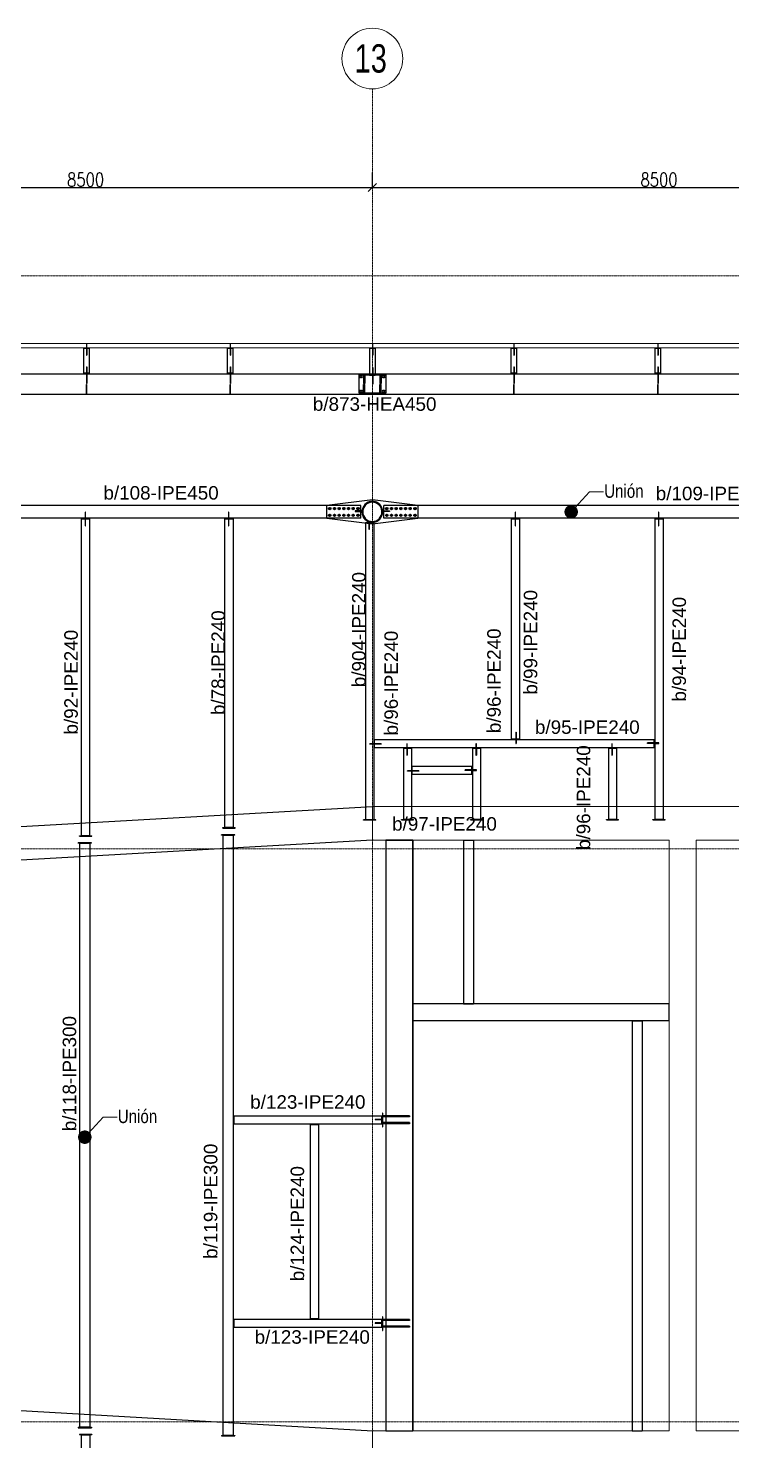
# Model space of a CAD drawing. Extents: x 7536 to 102814, y -9868 to 35131.
# Drawn here: x 67732 to 78160, y 14177 to 35131 of the extents above; entities that cross this region are included whole.
import ezdxf
from ezdxf.enums import TextEntityAlignment as Align

# ---------------------------------------------------------------- set-up
doc = ezdxf.new("R2010")
doc.units = 0
doc.header["$LTSCALE"] = 0.4
doc.linetypes.add('Grid Line', pattern=[3.33375, 1.905, -0.47625, 0.47625, -0.47625])
doc.layers.get('0').update_dxf_attribs({"color": 255})
for name, color, linetype, lineweight in [('0-1', 7, 'Continuous', 5), ('E_COLUMNAS-1', 1, 'Continuous', 25), ('E_EJES', 8, 'Continuous', 9), ('E_EJES-1', 8, 'Grid Line', 9), ('E_TEXTO', 3, 'Continuous', 9), ('E_VIGAS-1', 254, 'Continuous', 25), ('E_VIGAS-2', 5, 'Continuous', 25), ('I-WALL-1', 2, 'Continuous', 18)]:
    doc.layers.add(name, color=color, linetype=linetype, lineweight=lineweight)
for name, color, linetype in [('COTAS', 8, 'Continuous'), ('P-PLATINA', 6, 'Continuous'), ('VIGAS', 8, 'Continuous')]:
    doc.layers.add(name, color=color, linetype=linetype)
doc.styles.add('CNI_COTAS', font='romans.shx', dxfattribs={"width": 0.8})
doc.styles.add('CX', font='ARIALUNI.ttf', dxfattribs={"width": 0.8, "height": 300})
doc.styles.add('Swis721 LtCn BT', font='swisscl.ttf', dxfattribs={"height": 0.42})
doc.styles.add('VERDANA', font='arial.ttf')
doc.dimstyles.new('1.5', dxfattribs={"dimscale": 0, "dimtxt": 200, "dimasz": 120, "dimexe": 4, "dimexo": 4, "dimgap": 15, "dimtad": 1, "dimdec": 0, "dimzin": 4, "dimdsep": 46, "dimtxsty": 'CNI_COTAS', "dimblk": 'OBLIQUE', "dimcen": -0.09, "dimclrd": 256, "dimclrt": 3, "dimadec": 0, "dimazin": 0, "dimtfac": 1, "dimtdec": 0, "dimtmove": 2, "dimatfit": 0, "dimldrblk": 'OBLIQUE', "dimfxl": 0.05, "dimtolj": 1, "dimtzin": 0, "dimarcsym": 0})

# ---------------------------------------------------------------- blocks, each defined once
blk = doc.blocks.new('Grid - CNI_NOMBRE EJES-372759-_6_00m_N_E_-NIVEL-2 DOC')
at = {"layer": 'E_EJES'}
blk.add_circle((0, 0), 0.003, dxfattribs=at)
blk = doc.blocks.new('_Oblique')
at = {"color": 0, "linetype": 'ByBlock', "lineweight": -2}
blk.add_line((-0.5, -0.5), (0.5, 0.5), dxfattribs=at)
blk = doc.blocks.new('*D105')
at = {"layer": 'COTAS', "color": 0, "lineweight": -2, "transparency": 16777216}
for p, q in [((64332, 32983), (64332, 32765)), ((72832, 32993), (72832, 32765))]:
    blk.add_line(p, q, dxfattribs=at)
at = {"layer": 'COTAS', "lineweight": -2, "transparency": 16777216}
blk.add_line((64332, 32769), (72832, 32769), dxfattribs=at)
at = {"layer": 'Defpoints', "color": 0, "transparency": 16777216}
for p in [(64332, 32987), (72832, 32997), (72832, 32769)]:
    blk.add_point(p, dxfattribs=at)
at = {"layer": 'COTAS', "lineweight": -2, "transparency": 16777216, "xscale": 120, "yscale": 120, "zscale": 120, "rotation": 180}
blk.add_blockref('_Oblique', (64332, 32769), dxfattribs=at)
at = {"layer": 'COTAS', "lineweight": -2, "transparency": 16777216, "xscale": 120, "yscale": 120, "zscale": 120}
blk.add_blockref('_Oblique', (72832, 32769), dxfattribs=at)
at = {"layer": 'COTAS', "color": 3, "transparency": 16777216, "insert": (68582, 32884), "char_height": 200, "attachment_point": 5, "style": 'CNI_COTAS'}
blk.add_mtext('\\A1;8500', dxfattribs=at)
blk = doc.blocks.new('*D106')
at = {"layer": 'COTAS', "lineweight": -2, "transparency": 16777216}
blk.add_line((72832, 32769), (81332, 32769), dxfattribs=at)
at = {"layer": 'Defpoints', "color": 0, "transparency": 16777216}
for p in [(72832, 32769), (81332, 32769), (81332, 32769)]:
    blk.add_point(p, dxfattribs=at)
at = {"layer": 'COTAS', "lineweight": -2, "transparency": 16777216, "xscale": 120, "yscale": 120, "zscale": 120, "rotation": 180}
blk.add_blockref('_Oblique', (72832, 32769), dxfattribs=at)
at = {"layer": 'COTAS', "lineweight": -2, "transparency": 16777216, "xscale": 120, "yscale": 120, "zscale": 120}
blk.add_blockref('_Oblique', (81332, 32769), dxfattribs=at)
at = {"layer": 'COTAS', "color": 3, "transparency": 16777216, "insert": (77082, 32884), "char_height": 200, "attachment_point": 5, "style": 'CNI_COTAS'}
blk.add_mtext('\\A1;8500', dxfattribs=at)

msp = doc.modelspace()

# ---------------------------------------------------------------- linework, layer by layer
at = {"color": 1, "linetype": 'Continuous'}
for p, q in [((72647.5, 29958), (72656.2, 29973)), ((72656.2, 29973), (72673.5, 29973)), ((72673.5, 29973), (72682.2, 29958)), ((72982.5, 29958), (72991.2, 29973)), ((72991.2, 29973), (73008.5, 29973)), ((73008.5, 29973), (73017.2, 29958)), ((72656.2, 29943), (72647.5, 29958)), ((72647.5, 29748), (72656.2, 29763)), ((72673.5, 29943), (72656.2, 29943)), ((72656.2, 29763), (72673.5, 29763)), ((72682.2, 29958), (72673.5, 29943)), ((72673.5, 29763), (72682.2, 29748)), ((72991.2, 29943), (72982.5, 29958)), ((72982.5, 29748), (72991.2, 29763)), ((73008.5, 29943), (72991.2, 29943)), ((72991.2, 29763), (73008.5, 29763)), ((73017.2, 29958), (73008.5, 29943)), ((73008.5, 29763), (73017.2, 29748)), ((72656.2, 29733), (72647.5, 29748)), ((72673.5, 29733), (72656.2, 29733)), ((72682.2, 29748), (72673.5, 29733)), ((72991.2, 29733), (72982.5, 29748)), ((73008.5, 29733), (72991.2, 29733)), ((73017.2, 29748), (73008.5, 29733))]:
    msp.add_line(p, q, dxfattribs=at)
for centre, radius, start, end in [((72199.8, 28005.7), 11.5, 18.0268, 198.0268), ((72199.9, 27905.7), 11.5, 18.0268, 198.0268), ((72199.8, 28005.7), 11.5, 198.0268, 18.0268), ((72199.9, 27905.7), 11.5, 198.0268, 18.0268), ((72199.8, 28005.7), 10, 90.0268, 270.0268), ((72199.9, 27905.7), 10, 90.0268, 270.0268), ((72199.8, 28005.7), 10, 270.0268, 90.0268), ((72199.9, 27905.7), 10, 270.0268, 90.0268), ((72269.8, 28005.8), 11.5, 18.0268, 198.0268), ((72269.9, 27905.8), 11.5, 18.0268, 198.0268), ((72269.8, 28005.8), 11.5, 198.0268, 18.0268), ((72269.9, 27905.8), 11.5, 198.0268, 18.0268), ((72269.8, 28005.8), 10, 90.0268, 270.0268), ((72269.9, 27905.8), 10, 90.0268, 270.0268), ((72269.8, 28005.8), 10, 270.0268, 90.0268), ((72269.9, 27905.8), 10, 270.0268, 90.0268), ((72339.8, 28005.8), 11.5, 18.0268, 198.0268), ((72339.9, 27905.8), 11.5, 18.0268, 198.0268), ((72339.8, 28005.8), 11.5, 198.0268, 18.0268), ((72339.9, 27905.8), 11.5, 198.0268, 18.0268), ((72339.8, 28005.8), 10, 90.0268, 270.0268), ((72339.9, 27905.8), 10, 90.0268, 270.0268), ((72339.8, 28005.8), 10, 270.0268, 90.0268), ((72339.9, 27905.8), 10, 270.0268, 90.0268), ((72409.8, 28005.8), 11.5, 18.0268, 198.0268), ((72409.9, 27905.8), 11.5, 18.0268, 198.0268), ((72409.8, 28005.8), 11.5, 198.0268, 18.0268), ((72409.9, 27905.8), 11.5, 198.0268, 18.0268), ((72409.8, 28005.8), 10, 90.0268, 270.0268), ((72409.9, 27905.8), 10, 90.0268, 270.0268), ((72409.8, 28005.8), 10, 270.0268, 90.0268), ((72409.9, 27905.8), 10, 270.0268, 90.0268), ((72479.8, 28005.8), 11.5, 18.0268, 198.0268), ((72479.9, 27905.8), 11.5, 18.0268, 198.0268), ((72479.8, 28005.8), 11.5, 198.0268, 18.0268), ((72479.9, 27905.8), 11.5, 198.0268, 18.0268), ((72479.8, 28005.8), 10, 90.0268, 270.0268), ((72479.9, 27905.8), 10, 90.0268, 270.0268), ((72479.8, 28005.8), 10, 270.0268, 90.0268), ((72479.9, 27905.8), 10, 270.0268, 90.0268), ((72549.8, 28005.9), 11.5, 18.0268, 198.0268), ((72549.9, 27905.9), 11.5, 18.0268, 198.0268), ((72549.8, 28005.9), 11.5, 198.0268, 18.0268), ((72549.9, 27905.9), 11.5, 198.0268, 18.0268), ((72549.8, 28005.9), 10, 90.0268, 270.0268), ((72549.9, 27905.9), 10, 90.0268, 270.0268), ((72549.8, 28005.9), 10, 270.0268, 90.0268), ((72549.9, 27905.9), 10, 270.0268, 90.0268), ((72619.8, 28005.9), 11.5, 18.0268, 198.0268), ((72619.9, 27905.9), 11.5, 18.0268, 198.0268), ((72619.8, 28005.9), 11.5, 198.0268, 18.0268), ((72619.9, 27905.9), 11.5, 198.0268, 18.0268), ((72619.8, 28005.9), 10, 90.0268, 270.0268), ((72619.9, 27905.9), 10, 90.0268, 270.0268), ((72619.8, 28005.9), 10, 270.0268, 90.0268), ((72619.9, 27905.9), 10, 270.0268, 90.0268), ((73044.8, 28005.5), 11.5, 18.0268, 198.0268), ((73044.9, 27905.5), 11.5, 18.0268, 198.0268), ((73044.8, 28005.5), 11.5, 198.0268, 18.0268), ((73044.9, 27905.5), 11.5, 198.0268, 18.0268), ((73044.8, 28005.5), 10, 90.0268, 270.0268), ((73044.9, 27905.5), 10, 90.0268, 270.0268), ((73044.8, 28005.5), 10, 270.0268, 90.0268), ((73044.9, 27905.5), 10, 270.0268, 90.0268), ((73114.8, 28005.5), 11.5, 18.0268, 198.0268), ((73114.9, 27905.5), 11.5, 18.0268, 198.0268), ((73114.8, 28005.5), 11.5, 198.0268, 18.0268), ((73114.9, 27905.5), 11.5, 198.0268, 18.0268), ((73114.8, 28005.5), 10, 90.0268, 270.0268), ((73114.9, 27905.5), 10, 90.0268, 270.0268), ((73114.8, 28005.5), 10, 270.0268, 90.0268), ((73114.9, 27905.5), 10, 270.0268, 90.0268), ((73184.8, 28005.5), 11.5, 18.0268, 198.0268), ((73184.9, 27905.5), 11.5, 18.0268, 198.0268), ((73184.8, 28005.5), 11.5, 198.0268, 18.0268), ((73184.9, 27905.5), 11.5, 198.0268, 18.0268), ((73184.8, 28005.5), 10, 90.0268, 270.0268), ((73184.9, 27905.5), 10, 90.0268, 270.0268), ((73184.8, 28005.5), 10, 270.0268, 90.0268), ((73184.9, 27905.5), 10, 270.0268, 90.0268), ((73254.8, 28005.6), 11.5, 18.0268, 198.0268), ((73254.9, 27905.6), 11.5, 18.0268, 198.0268), ((73254.8, 28005.6), 11.5, 198.0268, 18.0268), ((73254.9, 27905.6), 11.5, 198.0268, 18.0268), ((73254.8, 28005.6), 10, 90.0268, 270.0268), ((73254.9, 27905.6), 10, 90.0268, 270.0268), ((73254.8, 28005.6), 10, 270.0268, 90.0268), ((73254.9, 27905.6), 10, 270.0268, 90.0268), ((73324.8, 28005.6), 11.5, 18.0268, 198.0268), ((73324.9, 27905.6), 11.5, 18.0268, 198.0268), ((73324.8, 28005.6), 11.5, 198.0268, 18.0268), ((73324.9, 27905.6), 11.5, 198.0268, 18.0268), ((73324.8, 28005.6), 10, 90.0268, 270.0268), ((73324.9, 27905.6), 10, 90.0268, 270.0268), ((73324.8, 28005.6), 10, 270.0268, 90.0268), ((73324.9, 27905.6), 10, 270.0268, 90.0268), ((73394.8, 28005.6), 11.5, 18.0268, 198.0268), ((73394.9, 27905.6), 11.5, 18.0268, 198.0268), ((73394.8, 28005.6), 11.5, 198.0268, 18.0268), ((73394.9, 27905.6), 11.5, 198.0268, 18.0268), ((73394.8, 28005.6), 10, 90.0268, 270.0268), ((73394.9, 27905.6), 10, 90.0268, 270.0268), ((73394.8, 28005.6), 10, 270.0268, 90.0268), ((73394.9, 27905.6), 10, 270.0268, 90.0268), ((73464.8, 28005.7), 11.5, 18.0268, 198.0268), ((73464.9, 27905.7), 11.5, 18.0268, 198.0268), ((73464.8, 28005.7), 11.5, 198.0268, 18.0268), ((73464.9, 27905.7), 11.5, 198.0268, 18.0268), ((73464.8, 28005.7), 10, 90.0268, 270.0268), ((73464.9, 27905.7), 10, 90.0268, 270.0268), ((73464.8, 28005.7), 10, 270.0268, 90.0268), ((73464.9, 27905.7), 10, 270.0268, 90.0268)]:
    msp.add_arc(centre, radius, start, end, dxfattribs=at)
at = {"layer": '0-1', "color": 8}
for p, q in [((78942.6, 30454.2), (66952.6, 30454.2)), ((78942.6, 30389.2), (66952.6, 30389.2))]:
    msp.add_line(p, q, dxfattribs=at)
at = {"layer": 'E_COLUMNAS-1'}
for centre, radius, start, end in [((72832.4, 27955.7), 155, 78.75, 258.75), ((72832.4, 27955.7), 155, 78.75, 258.75), ((72832.4, 27955.6), 152.5, 11.25, 191.25), ((72832.4, 27955.6), 142.5, 348.75, 168.75), ((72832.4, 27955.7), 155, 258.75, 78.75), ((72832.4, 27955.7), 155, 258.75, 78.75), ((72832.4, 27955.6), 152.5, 191.25, 11.25), ((72832.4, 27955.6), 142.5, 168.75, 348.75)]:
    msp.add_arc(centre, radius, start, end, dxfattribs=at)
at = {"layer": 'E_EJES-1'}
for p, q in [((72832.4, 3740.4), (72832.4, 34230.5)), ((8436, 31455.7), (101914.5, 31455.7)), ((8436, 22955.7), (101914.5, 22955.7)), ((8436, 14455.7), (101914.5, 14455.7))]:
    msp.add_line(p, q, dxfattribs=at)
at = {"layer": 'E_TEXTO', "color": 4}
for p, q in [((75780, 27955.7), (76050.6, 28253.7)), ((76050.6, 28253.7), (76260.3, 28253.7)), ((68570, 18680), (68840.6, 18978)), ((68840.6, 18978), (69050.3, 18978))]:
    msp.add_line(p, q, dxfattribs=at)
at = {"layer": 'E_TEXTO', "color": 4, "const_width": 100}
for points in [[(75730, 27955.7, 1), (75830, 27955.7, 1)], [(68520, 18680, 1), (68620, 18680, 1)]]:
    msp.add_lwpolyline(points, format="xyb", close=True, dxfattribs=at)
at = {"layer": 'E_VIGAS-1', "color": 30, "true_color": 0xf26722}
for p, q in [((73032.6, 23085.9), (73432.6, 23085.9)), ((73032.6, 23085.8), (73032.6, 14325.9)), ((73432.6, 23085.8), (73432.6, 14325.9)), ((59632.6, 15078.8), (72838.4, 14325.9))]:
    msp.add_line(p, q, dxfattribs=at)
msp.add_lwpolyline([(73432.4, 14325.9), (73432.4, 23085.9), (73032.4, 23085.9), (73032.4, 14325.9)], close=True, dxfattribs=at)
at = {"layer": 'E_VIGAS-2', "color": 30, "true_color": 0xf26722}
for p, q in [((59557, 22830.9), (72832.6, 23586.3)), ((72832.6, 23085.5), (59632.6, 22334.4))]:
    msp.add_line(p, q, dxfattribs=at)
at = {"layer": 'I-WALL-1', "color": 40, "true_color": 0xf8d731}
msp.add_lwpolyline([(81332.6, 23585.9), (72832.6, 23585.9), (72832.6, 23085.9), (77232.6, 23085.9), (77232.6, 14325.9), (72832.6, 14325.9), (72832.6, 13825.9), (81332.6, 13825.9), (81332.6, 14325.9), (77632.6, 14325.9), (77632.6, 23085.9), (81332.6, 23085.9)], close=True, dxfattribs=at)
at = {"layer": 'P-PLATINA'}
for p, q in [((68573.3, 27931), (68579.3, 27931)), ((70698.3, 27931), (70704.3, 27931)), ((74948.3, 27931), (74954.3, 27931)), ((77073.3, 27931), (77079.3, 27931))]:
    msp.add_line(p, q, dxfattribs=at)
for points in [[(68579.3, 27850.7), (68579.3, 27860.7), (68579.3, 27951), (68573.3, 27951), (68573.3, 27860.7), (68573.3, 27850.7), (68573.3, 27750.7), (68579.3, 27750.7)], [(70704.3, 27850.7), (70704.3, 27860.7), (70704.3, 27951), (70698.3, 27951), (70698.3, 27860.7), (70698.3, 27850.7), (70698.3, 27750.7), (70704.3, 27750.7)], [(72679.9, 27960.3), (72679.9, 27970.3), (72678.8, 27970.3), (72579.9, 27970.5), (72579.9, 27960.5), (72677.8, 27960.3)], [(72985.9, 27970.4), (73084.9, 27970.4), (73084.9, 27960.4), (72986.9, 27960.4), (72984.9, 27960.4), (72984.9, 27970.4)], [(74954.3, 27850.7), (74954.3, 27860.7), (74954.3, 27951), (74948.3, 27951), (74948.3, 27860.7), (74948.3, 27850.7), (74948.3, 27750.7), (74954.3, 27750.7)], [(77079.3, 27850.7), (77079.3, 27860.7), (77079.3, 27951), (77073.3, 27951), (77073.3, 27860.7), (77073.3, 27850.7), (77073.3, 27750.7), (77079.3, 27750.7)], [(72779.3, 27809.1), (72779.3, 27699.1), (72789.3, 27699.1), (72789.3, 27807.5), (72789.3, 27809.1), (72784.1, 27809.1)]]:
    msp.add_lwpolyline(points, close=True, dxfattribs=at)
at = {"layer": 'VIGAS'}
for p, q in [((68600.9, 30446.7), (68594.9, 30446.7)), ((68594.9, 30446.7), (68594.9, 30389.2)), ((68594.9, 30436.7), (68600.9, 30436.7)), ((68594.9, 30389.2), (68594.9, 30379.2)), ((68594.9, 30389.2), (68600.9, 30389.2)), ((68600.9, 30389.2), (68600.9, 30446.7)), ((68600.9, 30389.2), (68600.9, 30379.2)), ((70730.9, 30446.7), (70724.9, 30446.7)), ((70724.9, 30446.7), (70724.9, 30389.2)), ((70724.9, 30436.7), (70730.9, 30436.7)), ((70724.9, 30389.2), (70724.9, 30379.2)), ((70724.9, 30389.2), (70730.9, 30389.2)), ((70730.9, 30389.2), (70730.9, 30446.7)), ((70730.9, 30389.2), (70730.9, 30379.2)), ((72840.9, 30446.7), (72834.9, 30446.7)), ((72834.9, 30446.7), (72834.9, 30389.2)), ((72834.9, 30436.7), (72840.9, 30436.7)), ((72834.9, 30389.2), (72834.9, 30379.2)), ((72834.9, 30389.2), (72840.9, 30389.2)), ((72840.9, 30389.2), (72840.9, 30446.7)), ((72840.9, 30389.2), (72840.9, 30379.2)), ((74936.1, 30446.7), (74930.1, 30446.7)), ((74930.1, 30446.7), (74930.1, 30389.2)), ((74930.1, 30436.7), (74936.1, 30436.7)), ((74930.1, 30389.2), (74930.1, 30379.2)), ((74930.1, 30389.2), (74936.1, 30389.2)), ((74936.1, 30389.2), (74936.1, 30446.7)), ((74936.1, 30389.2), (74936.1, 30379.2)), ((77071.1, 30446.7), (77065.1, 30446.7)), ((77065.1, 30446.7), (77065.1, 30389.2)), ((77065.1, 30436.7), (77071.1, 30436.7)), ((77065.1, 30389.2), (77065.1, 30379.2)), ((77065.1, 30389.2), (77071.1, 30389.2)), ((77071.1, 30389.2), (77071.1, 30446.7)), ((77071.1, 30389.2), (77071.1, 30379.2)), ((68633.4, 30379.2), (68551.4, 30379.2)), ((68551.4, 30379.2), (68551.4, 30012.5)), ((68594.9, 30379.2), (68594.9, 30281.7)), ((68594.9, 30376.7), (68600.9, 30376.7)), ((68594.9, 30296.7), (68600.9, 30296.7)), ((68594.9, 30281.7), (68600.9, 30281.7)), ((68600.9, 30379.2), (68600.9, 30281.7)), ((68633.4, 30379.2), (68633.4, 30012.5)), ((70763.4, 30379.2), (70681.4, 30379.2)), ((70681.4, 30379.2), (70681.4, 30012.5)), ((70724.9, 30379.2), (70724.9, 30281.7)), ((70724.9, 30376.7), (70730.9, 30376.7)), ((70724.9, 30296.7), (70730.9, 30296.7)), ((70724.9, 30281.7), (70730.9, 30281.7)), ((70730.9, 30379.2), (70730.9, 30281.7)), ((70763.4, 30379.2), (70763.4, 30012.5)), ((72873.4, 30379.2), (72791.4, 30379.2)), ((72791.4, 30379.2), (72791.4, 30002.5)), ((72834.9, 30379.2), (72834.9, 30281.7)), ((72834.9, 30376.7), (72840.9, 30376.7)), ((72834.9, 30296.7), (72840.9, 30296.7)), ((72834.9, 30281.7), (72840.9, 30281.7)), ((72840.9, 30379.2), (72840.9, 30281.7)), ((72873.4, 30379.2), (72873.4, 30002.5)), ((74968.6, 30379.2), (74886.6, 30379.2)), ((74886.6, 30379.2), (74886.6, 30012.5)), ((74930.1, 30379.2), (74930.1, 30281.7)), ((74930.1, 30376.7), (74936.1, 30376.7)), ((74930.1, 30296.7), (74936.1, 30296.7)), ((74930.1, 30281.7), (74936.1, 30281.7)), ((74936.1, 30379.2), (74936.1, 30281.7)), ((74968.6, 30379.2), (74968.6, 30012.5)), ((77103.6, 30379.2), (77021.6, 30379.2)), ((77021.6, 30379.2), (77021.6, 30012.5)), ((77065.1, 30379.2), (77065.1, 30281.7)), ((77065.1, 30376.7), (77071.1, 30376.7)), ((77065.1, 30296.7), (77071.1, 30296.7)), ((77065.1, 30281.7), (77071.1, 30281.7)), ((77071.1, 30379.2), (77071.1, 30281.7)), ((77103.6, 30379.2), (77103.6, 30012.5)), ((66832.4, 30002.5), (78832.4, 30002.5)), ((68633.4, 30012.5), (68551.4, 30012.5)), ((68594.9, 30107.5), (68594.9, 30012.5)), ((68594.9, 30107.5), (68600.9, 30107.5)), ((68594.9, 30022.5), (68600.9, 30022.5)), ((68594.9, 30012.5), (68594.9, 30002.5)), ((68594.9, 30002.5), (68594.9, 29858.3)), ((68594.9, 30002.5), (68600.9, 30002.5)), ((68600.9, 30107.5), (68600.9, 30012.5)), ((68600.9, 30012.5), (68600.9, 30002.5)), ((68600.9, 30002.5), (68600.9, 29858.3)), ((70763.4, 30012.5), (70681.4, 30012.5)), ((70724.9, 30107.5), (70724.9, 30012.5)), ((70724.9, 30107.5), (70730.9, 30107.5)), ((70724.9, 30022.5), (70730.9, 30022.5)), ((70724.9, 30012.5), (70724.9, 30002.5)), ((70724.9, 30002.5), (70724.9, 29858.3)), ((70724.9, 30002.5), (70730.9, 30002.5)), ((70730.9, 30107.5), (70730.9, 30012.5)), ((70730.9, 30012.5), (70730.9, 30002.5)), ((70730.9, 30002.5), (70730.9, 29858.3)), ((72634.9, 29988), (73029.9, 29988)), ((72634.9, 29718), (72634.9, 29988)), ((72703.4, 30002.5), (72703.4, 29858.3)), ((72703.4, 30002.5), (72719.4, 30002.5)), ((72719.4, 30002.5), (72719.4, 29858.3)), ((72791.4, 30002.5), (72791.4, 29977.5)), ((72873.4, 29977.5), (72791.4, 29977.5)), ((72834.9, 30097.5), (72834.9, 30002.5)), ((72834.9, 30097.5), (72840.9, 30097.5)), ((72834.9, 30002.5), (72834.9, 29992.5)), ((72834.9, 29992.5), (72834.9, 29848.3)), ((72840.9, 30097.5), (72840.9, 30002.5)), ((72840.9, 30002.5), (72840.9, 29992.5)), ((72840.9, 29992.5), (72840.9, 29848.3)), ((72873.4, 30002.5), (72873.4, 29977.5)), ((72945.4, 30002.5), (72945.4, 29858.3)), ((72945.4, 30002.5), (72961.4, 30002.5)), ((72961.4, 30002.5), (72961.4, 29858.3)), ((73029.9, 29988), (73029.9, 29718)), ((74968.6, 30012.5), (74886.6, 30012.5)), ((74930.1, 30107.5), (74930.1, 30012.5)), ((74930.1, 30107.5), (74936.1, 30107.5)), ((74930.1, 30022.5), (74936.1, 30022.5)), ((74930.1, 30012.5), (74930.1, 30002.5)), ((74930.1, 30002.5), (74930.1, 29858.3)), ((74930.1, 30002.5), (74936.1, 30002.5)), ((74936.1, 30107.5), (74936.1, 30012.5)), ((74936.1, 30012.5), (74936.1, 30002.5)), ((74936.1, 30002.5), (74936.1, 29858.3)), ((77103.6, 30012.5), (77021.6, 30012.5)), ((77065.1, 30107.5), (77065.1, 30012.5)), ((77065.1, 30107.5), (77071.1, 30107.5)), ((77065.1, 30022.5), (77071.1, 30022.5)), ((77065.1, 30012.5), (77065.1, 30002.5)), ((77065.1, 30002.5), (77065.1, 29858.3)), ((77065.1, 30002.5), (77071.1, 30002.5)), ((77071.1, 30107.5), (77071.1, 30012.5)), ((77071.1, 30012.5), (77071.1, 30002.5)), ((77071.1, 30002.5), (77071.1, 29858.3)), ((68594.9, 29883.3), (68600.9, 29883.3)), ((68594.9, 29858.3), (68600.9, 29858.3)), ((68600.9, 29846.8), (68594.9, 29846.8)), ((68594.9, 29706.8), (68594.9, 29846.8)), ((68594.9, 29816.8), (68600.9, 29816.8)), ((68600.9, 29706.8), (68600.9, 29846.8)), ((70724.9, 29883.3), (70730.9, 29883.3)), ((70724.9, 29858.3), (70730.9, 29858.3)), ((70730.9, 29846.8), (70724.9, 29846.8)), ((70724.9, 29706.8), (70724.9, 29846.8)), ((70724.9, 29816.8), (70730.9, 29816.8)), ((70730.9, 29706.8), (70730.9, 29846.8)), ((72703.4, 29878.3), (72719.4, 29878.3)), ((72703.4, 29858.3), (72719.4, 29858.3)), ((72719.4, 29846.8), (72703.4, 29846.8)), ((72703.4, 29702.5), (72703.4, 29846.8)), ((72703.4, 29826.8), (72719.4, 29826.8)), ((72719.4, 29702.5), (72719.4, 29846.8)), ((72834.9, 29848.3), (72840.9, 29848.3)), ((72945.4, 29878.3), (72961.4, 29878.3)), ((72945.4, 29858.3), (72961.4, 29858.3)), ((72961.4, 29846.8), (72945.4, 29846.8)), ((72945.4, 29702.5), (72945.4, 29846.8)), ((72945.4, 29826.8), (72961.4, 29826.8)), ((72961.4, 29702.5), (72961.4, 29846.8)), ((74930.1, 29883.3), (74936.1, 29883.3)), ((74930.1, 29858.3), (74936.1, 29858.3)), ((74936.1, 29846.8), (74930.1, 29846.8)), ((74930.1, 29706.8), (74930.1, 29846.8)), ((74930.1, 29816.8), (74936.1, 29816.8)), ((74936.1, 29706.8), (74936.1, 29846.8)), ((77065.1, 29883.3), (77071.1, 29883.3)), ((77065.1, 29858.3), (77071.1, 29858.3)), ((77071.1, 29846.8), (77065.1, 29846.8)), ((77065.1, 29706.8), (77065.1, 29846.8)), ((77065.1, 29816.8), (77071.1, 29816.8)), ((77071.1, 29706.8), (77071.1, 29846.8)), ((66832.4, 29702.5), (78832.4, 29702.5)), ((68600.9, 29706.8), (68594.9, 29706.8)), ((70730.9, 29706.8), (70724.9, 29706.8)), ((73029.9, 29718), (72634.9, 29718)), ((72719.4, 29702.5), (72703.4, 29702.5)), ((72961.4, 29702.5), (72945.4, 29702.5)), ((74936.1, 29706.8), (74930.1, 29706.8)), ((77071.1, 29706.8), (77065.1, 29706.8)), ((72159.9, 28055.7), (72837.1, 28138.9)), ((72159.9, 28055.7), (72837.1, 28138.9)), ((72837.1, 28138.9), (73504.9, 28055.7)), ((72837.1, 28138.9), (73504.9, 28055.7)), ((72159.9, 28050.7), (65004.8, 28050.7)), ((72159.9, 27855.7), (72159.9, 28055.7)), ((72159.9, 27855.7), (72159.9, 28055.7)), ((72659.9, 28050.7), (72159.9, 28050.7)), ((72184.8, 28014.4), (72199.8, 28023)), ((72184.8, 27997.1), (72184.8, 28014.4)), ((72199.8, 27988.4), (72184.8, 27997.1)), ((72184.9, 27914.4), (72199.9, 27923)), ((72184.9, 27897.1), (72184.9, 27914.4)), ((72199.9, 27888.4), (72184.9, 27897.1)), ((72199.8, 28023), (72214.8, 28014.4)), ((72214.8, 27997.1), (72199.8, 27988.4)), ((72199.9, 27923), (72214.9, 27914.4)), ((72214.9, 27897.1), (72199.9, 27888.4)), ((72214.8, 28014.4), (72214.8, 27997.1)), ((72214.9, 27914.4), (72214.9, 27897.1)), ((72254.8, 28014.4), (72269.8, 28023.1)), ((72254.8, 27997.1), (72254.8, 28014.4)), ((72269.8, 27988.4), (72254.8, 27997.1)), ((72254.9, 27914.4), (72269.9, 27923.1)), ((72254.9, 27897.1), (72254.9, 27914.4)), ((72269.9, 27888.4), (72254.9, 27897.1)), ((72269.8, 28023.1), (72284.8, 28014.4)), ((72284.8, 27997.1), (72269.8, 27988.4)), ((72269.9, 27923.1), (72284.9, 27914.4)), ((72284.9, 27897.1), (72269.9, 27888.4)), ((72284.8, 28014.4), (72284.8, 27997.1)), ((72284.9, 27914.4), (72284.9, 27897.1)), ((72324.8, 28014.4), (72339.8, 28023.1)), ((72324.8, 27997.1), (72324.8, 28014.4)), ((72339.8, 27988.5), (72324.8, 27997.1)), ((72324.9, 27914.4), (72339.9, 27923.1)), ((72324.9, 27897.1), (72324.9, 27914.4)), ((72339.9, 27888.5), (72324.9, 27897.1)), ((72339.8, 28023.1), (72354.8, 28014.5)), ((72354.8, 27997.1), (72339.8, 27988.5)), ((72339.9, 27923.1), (72354.9, 27914.5)), ((72354.9, 27897.1), (72339.9, 27888.5)), ((72354.8, 28014.5), (72354.8, 27997.1)), ((72354.9, 27914.5), (72354.9, 27897.1)), ((72394.8, 28014.5), (72409.8, 28023.1)), ((72394.8, 27997.1), (72394.8, 28014.5)), ((72409.8, 27988.5), (72394.8, 27997.1)), ((72394.9, 27914.5), (72409.9, 27923.1)), ((72394.9, 27897.1), (72394.9, 27914.5)), ((72409.9, 27888.5), (72394.9, 27897.1)), ((72409.8, 28023.1), (72424.8, 28014.5)), ((72424.8, 27997.2), (72409.8, 27988.5)), ((72409.9, 27923.1), (72424.9, 27914.5)), ((72424.9, 27897.2), (72409.9, 27888.5)), ((72424.8, 28014.5), (72424.8, 27997.2)), ((72424.9, 27914.5), (72424.9, 27897.2)), ((72464.8, 28014.5), (72479.8, 28023.2)), ((72464.8, 27997.2), (72464.8, 28014.5)), ((72479.8, 27988.5), (72464.8, 27997.2)), ((72464.9, 27914.5), (72479.9, 27923.2)), ((72464.9, 27897.2), (72464.9, 27914.5)), ((72479.9, 27888.5), (72464.9, 27897.2)), ((72479.8, 28023.2), (72494.8, 28014.5)), ((72494.8, 27997.2), (72479.8, 27988.5)), ((72479.9, 27923.2), (72494.9, 27914.5)), ((72494.9, 27897.2), (72479.9, 27888.5)), ((72494.8, 28014.5), (72494.8, 27997.2)), ((72494.9, 27914.5), (72494.9, 27897.2)), ((72534.8, 28014.5), (72549.8, 28023.2)), ((72534.8, 27997.2), (72534.8, 28014.5)), ((72549.8, 27988.6), (72534.8, 27997.2)), ((72534.9, 27914.5), (72549.9, 27923.2)), ((72534.9, 27897.2), (72534.9, 27914.5)), ((72549.9, 27888.6), (72534.9, 27897.2)), ((72549.8, 28023.2), (72564.8, 28014.5)), ((72564.8, 27997.2), (72549.8, 27988.6)), ((72549.9, 27923.2), (72564.9, 27914.5)), ((72564.9, 27897.2), (72549.9, 27888.6)), ((72564.8, 28014.5), (72564.8, 27997.2)), ((72564.9, 27914.5), (72564.9, 27897.2)), ((72604.8, 28014.6), (72619.8, 28023.2)), ((72604.8, 27997.2), (72604.8, 28014.6)), ((72619.8, 27988.6), (72604.8, 27997.2)), ((72604.9, 27914.6), (72619.9, 27923.2)), ((72604.9, 27897.2), (72604.9, 27914.6)), ((72619.9, 27888.6), (72604.9, 27897.2)), ((72619.8, 28023.2), (72634.8, 28014.6)), ((72634.8, 27997.3), (72619.8, 27988.6)), ((72619.9, 27923.2), (72634.9, 27914.6)), ((72634.9, 27897.3), (72619.9, 27888.6)), ((72634.8, 28014.6), (72634.8, 27997.3)), ((72634.9, 27914.6), (72634.9, 27897.3)), ((72659.9, 27860.7), (72659.9, 28050.7)), ((73004.9, 27860.7), (73004.9, 28050.7)), ((73504.9, 28050.7), (73004.9, 28050.7)), ((73029.8, 28014.1), (73044.8, 28022.8)), ((73029.8, 27996.8), (73029.8, 28014.1)), ((73044.8, 27988.1), (73029.8, 27996.8)), ((73029.9, 27914.1), (73044.9, 27922.8)), ((73029.9, 27896.8), (73029.9, 27914.1)), ((73044.9, 27888.1), (73029.9, 27896.8)), ((73044.8, 28022.8), (73059.8, 28014.1)), ((73059.8, 27996.8), (73044.8, 27988.1)), ((73044.9, 27922.8), (73059.9, 27914.1)), ((73059.9, 27896.8), (73044.9, 27888.1)), ((73059.8, 28014.1), (73059.8, 27996.8)), ((73059.9, 27914.1), (73059.9, 27896.8)), ((73099.8, 28014.2), (73114.8, 28022.8)), ((73099.8, 27996.8), (73099.8, 28014.2)), ((73114.8, 27988.2), (73099.8, 27996.8)), ((73099.9, 27914.2), (73114.9, 27922.8)), ((73099.9, 27896.8), (73099.9, 27914.2)), ((73114.9, 27888.2), (73099.9, 27896.8)), ((73114.8, 28022.8), (73129.8, 28014.2)), ((73129.8, 27996.8), (73114.8, 27988.2)), ((73114.9, 27922.8), (73129.9, 27914.2)), ((73129.9, 27896.8), (73114.9, 27888.2)), ((73129.8, 28014.2), (73129.8, 27996.8)), ((73129.9, 27914.2), (73129.9, 27896.8)), ((73169.8, 28014.2), (73184.8, 28022.9)), ((73169.8, 27996.9), (73169.8, 28014.2)), ((73184.8, 27988.2), (73169.8, 27996.9)), ((73169.9, 27914.2), (73184.9, 27922.9)), ((73169.9, 27896.9), (73169.9, 27914.2)), ((73184.9, 27888.2), (73169.9, 27896.9)), ((73184.8, 28022.9), (73199.8, 28014.2)), ((73199.8, 27996.9), (73184.8, 27988.2)), ((73184.9, 27922.9), (73199.9, 27914.2)), ((73199.9, 27896.9), (73184.9, 27888.2)), ((73199.8, 28014.2), (73199.8, 27996.9)), ((73199.9, 27914.2), (73199.9, 27896.9)), ((73239.8, 28014.2), (73254.8, 28022.9)), ((73239.8, 27996.9), (73239.8, 28014.2)), ((73254.8, 27988.2), (73239.8, 27996.9)), ((73239.9, 27914.2), (73254.9, 27922.9)), ((73239.9, 27896.9), (73239.9, 27914.2)), ((73254.9, 27888.2), (73239.9, 27896.9)), ((73254.8, 28022.9), (73269.8, 28014.2)), ((73269.8, 27996.9), (73254.8, 27988.2)), ((73254.9, 27922.9), (73269.9, 27914.2)), ((73269.9, 27896.9), (73254.9, 27888.2)), ((73269.8, 28014.2), (73269.8, 27996.9)), ((73269.9, 27914.2), (73269.9, 27896.9)), ((73309.8, 28014.3), (73324.8, 28022.9)), ((73309.8, 27996.9), (73309.8, 28014.3)), ((73324.8, 27988.3), (73309.8, 27996.9)), ((73309.9, 27914.3), (73324.9, 27922.9)), ((73309.9, 27896.9), (73309.9, 27914.3)), ((73324.9, 27888.3), (73309.9, 27896.9)), ((73324.8, 28022.9), (73339.8, 28014.3)), ((73339.8, 27996.9), (73324.8, 27988.3)), ((73324.9, 27922.9), (73339.9, 27914.3)), ((73339.9, 27896.9), (73324.9, 27888.3)), ((73339.8, 28014.3), (73339.8, 27996.9)), ((73339.9, 27914.3), (73339.9, 27896.9)), ((73379.8, 28014.3), (73394.8, 28023)), ((73379.8, 27997), (73379.8, 28014.3)), ((73394.8, 27988.3), (73379.8, 27997)), ((73379.9, 27914.3), (73394.9, 27923)), ((73379.9, 27897), (73379.9, 27914.3)), ((73394.9, 27888.3), (73379.9, 27897)), ((73394.8, 28023), (73409.8, 28014.3)), ((73409.8, 27997), (73394.8, 27988.3)), ((73394.9, 27923), (73409.9, 27914.3)), ((73409.9, 27897), (73394.9, 27888.3)), ((73409.8, 28014.3), (73409.8, 27997)), ((73409.9, 27914.3), (73409.9, 27897)), ((73449.8, 28014.3), (73464.8, 28023)), ((73449.8, 27997), (73449.8, 28014.3)), ((73464.8, 27988.3), (73449.8, 27997)), ((73449.9, 27914.3), (73464.9, 27923)), ((73449.9, 27897), (73449.9, 27914.3)), ((73464.9, 27888.3), (73449.9, 27897)), ((73464.8, 28023), (73479.8, 28014.3)), ((73479.8, 27997), (73464.8, 27988.3)), ((73464.9, 27923), (73479.9, 27914.3)), ((73479.9, 27897), (73464.9, 27888.3)), ((73479.8, 28014.3), (73479.8, 27997)), ((73479.9, 27914.3), (73479.9, 27897)), ((73504.9, 28055.7), (73504.9, 27855.7)), ((73504.9, 28055.7), (73504.9, 27855.7)), ((80659.9, 28050.7), (73504.9, 28050.7)), ((72159.9, 27860.7), (65004.8, 27860.7)), ((68522.4, 27850.7), (68642.4, 27850.7)), ((68522.4, 23151.9), (68522.4, 27850.7)), ((68642.4, 23151.9), (68642.4, 27850.7)), ((70647.4, 27850.7), (70767.4, 27850.7)), ((70647.4, 23271.8), (70647.4, 27850.7)), ((70767.4, 27850.7), (70767.4, 23271.8)), ((72659.9, 27860.7), (72159.9, 27860.7)), ((72832.4, 27773.5), (72159.9, 27855.7)), ((72832.4, 27773.5), (72159.9, 27855.7)), ((72732.4, 27799.1), (72852.4, 27799.1)), ((72732.4, 27799.1), (72732.4, 27785.8)), ((72732.4, 27785.8), (72732.4, 23389.5)), ((73504.9, 27855.7), (72832.4, 27773.5)), ((73504.9, 27855.7), (72832.4, 27773.5)), ((72852.4, 27799.1), (72852.4, 27776)), ((72852.4, 27776), (72852.4, 23585.8)), ((73504.9, 27860.7), (73004.9, 27860.7)), ((80659.9, 27860.7), (73504.9, 27860.7)), ((74897.4, 24588.7), (74897.4, 27850.7)), ((74897.4, 27850.7), (75017.4, 27850.7)), ((75017.4, 24588.7), (75017.4, 27850.7)), ((77022.4, 27850.7), (77142.4, 27850.7)), ((77022.4, 27850.7), (77022.4, 23585.8)), ((77142.4, 27850.7), (77142.4, 23585.8)), ((72862.4, 24578.7), (77012.4, 24578.7)), ((72862.4, 24458.7), (72862.4, 24578.7)), ((74897.4, 24588.7), (75017.4, 24588.7)), ((74960.5, 24688.7), (74960.5, 24588.7)), ((74960.5, 24688.7), (74966.5, 24688.7)), ((74960.5, 24588.7), (74960.5, 24578.7)), ((74960.5, 24578.7), (74960.5, 24521.8)), ((74960.5, 24536.8), (74966.5, 24536.8)), ((74960.5, 24521.8), (74966.5, 24521.8)), ((74966.5, 24688.7), (74966.5, 24588.7)), ((74966.5, 24588.7), (74966.5, 24578.7)), ((74966.5, 24578.7), (74966.5, 24521.8)), ((76912.4, 24521.8), (76912.4, 24527.8)), ((77012.4, 24527.8), (76912.4, 24527.8)), ((77012.4, 24521.8), (76912.4, 24521.8)), ((77012.4, 24458.7), (77012.4, 24578.7)), ((77022.4, 24527.8), (77012.4, 24527.8)), ((77022.4, 24521.8), (77012.4, 24521.8)), ((77079.3, 24527.8), (77022.4, 24527.8)), ((77022.4, 24521.8), (77079.3, 24521.8)), ((77064.3, 24521.8), (77064.3, 24527.8)), ((77079.3, 24521.8), (77079.3, 24527.8)), ((72795.5, 24509.6), (72795.5, 24515.6)), ((72852.4, 24515.6), (72795.5, 24515.6)), ((72852.4, 24509.6), (72795.5, 24509.6)), ((72810.5, 24509.6), (72810.5, 24515.6)), ((72862.4, 24515.6), (72852.4, 24515.6)), ((72862.4, 24509.6), (72852.4, 24509.6)), ((72962.4, 24515.6), (72862.4, 24515.6)), ((72962.4, 24509.6), (72862.4, 24509.6)), ((72862.4, 24458.7), (77012.4, 24458.7)), ((72962.4, 24515.6), (72962.4, 24509.6)), ((73292.4, 24448.7), (73412.4, 24448.7)), ((73292.4, 24448.7), (73292.4, 23585.8)), ((73349.3, 24515.6), (73343.3, 24515.6)), ((73343.3, 24515.6), (73343.3, 24458.7)), ((73343.3, 24500.6), (73349.3, 24500.6)), ((73343.3, 24458.7), (73343.3, 24448.7)), ((73343.3, 24448.7), (73343.3, 24348.7)), ((73343.3, 24348.7), (73349.3, 24348.7)), ((73349.3, 24458.7), (73349.3, 24515.6)), ((73349.3, 24458.7), (73349.3, 24448.7)), ((73349.3, 24448.7), (73349.3, 24348.7)), ((73412.4, 24448.7), (73412.4, 23585.8)), ((74317.4, 24448.7), (74437.4, 24448.7)), ((74317.4, 24448.7), (74317.4, 23585.8)), ((74374.3, 24515.6), (74368.3, 24515.6)), ((74368.3, 24515.6), (74368.3, 24458.7)), ((74368.3, 24500.6), (74374.3, 24500.6)), ((74368.3, 24458.7), (74368.3, 24448.7)), ((74368.3, 24448.7), (74368.3, 24348.7)), ((74368.3, 24348.7), (74374.3, 24348.7)), ((74374.3, 24458.7), (74374.3, 24515.6)), ((74374.3, 24458.7), (74374.3, 24448.7)), ((74374.3, 24448.7), (74374.3, 24348.7)), ((74437.4, 24448.7), (74437.4, 23585.8)), ((76332.4, 24448.7), (76452.4, 24448.7)), ((76332.4, 24448.7), (76332.4, 23585.8)), ((76389.3, 24515.6), (76383.3, 24515.6)), ((76383.3, 24515.6), (76383.3, 24458.7)), ((76383.3, 24500.6), (76389.3, 24500.6)), ((76383.3, 24458.7), (76383.3, 24448.7)), ((76383.3, 24448.7), (76383.3, 24348.7)), ((76383.3, 24348.7), (76389.3, 24348.7)), ((76389.3, 24458.7), (76389.3, 24515.6)), ((76389.3, 24458.7), (76389.3, 24448.7)), ((76389.3, 24448.7), (76389.3, 24348.7)), ((76452.4, 24448.7), (76452.4, 23585.8)), ((73355.5, 24109.6), (73355.5, 24115.6)), ((73412.4, 24115.6), (73355.5, 24115.6)), ((73412.4, 24109.6), (73355.5, 24109.6)), ((73370.5, 24109.6), (73370.5, 24115.6)), ((73422.4, 24115.6), (73412.4, 24115.6)), ((73422.4, 24109.6), (73412.4, 24109.6)), ((74307.4, 24178.7), (73422.4, 24178.7)), ((73422.4, 24058.7), (73422.4, 24178.7)), ((73522.4, 24115.6), (73422.4, 24115.6)), ((73522.4, 24109.6), (73422.4, 24109.6)), ((73522.4, 24115.6), (73522.4, 24109.6)), ((74207.4, 24121.8), (74207.4, 24127.8)), ((74307.4, 24127.8), (74207.4, 24127.8)), ((74307.4, 24121.8), (74207.4, 24121.8)), ((74307.4, 24058.7), (74307.4, 24178.7)), ((74317.4, 24127.8), (74307.4, 24127.8)), ((74317.4, 24121.8), (74307.4, 24121.8)), ((74374.3, 24127.8), (74317.4, 24127.8)), ((74317.4, 24121.8), (74374.3, 24121.8)), ((74359.3, 24121.8), (74359.3, 24127.8)), ((74374.3, 24121.8), (74374.3, 24127.8)), ((74307.4, 24058.7), (73422.4, 24058.7)), ((72852.4, 23585.8), (72852.4, 23389.5)), ((73292.4, 23585.8), (73292.4, 23391.8)), ((73412.4, 23585.8), (73412.4, 23391.8)), ((74317.4, 23585.8), (74317.4, 23391.8)), ((74437.4, 23585.8), (74437.4, 23391.8)), ((76332.4, 23585.8), (76332.4, 23391.8)), ((76452.4, 23585.8), (76452.4, 23391.8)), ((77022.4, 23585.8), (77022.4, 23391.8)), ((77142.4, 23585.8), (77142.4, 23391.8)), ((70617.4, 23265.8), (70617.4, 23271.8)), ((70617.4, 23271.8), (70797.4, 23271.8)), ((70617.4, 23265.8), (70797.4, 23265.8)), ((70767.4, 23271.8), (70647.4, 23271.8)), ((70797.4, 23265.8), (70797.4, 23271.8)), ((72702.4, 23383.5), (72702.4, 23389.5)), ((72832.3, 23389.5), (72702.4, 23389.5)), ((72832.3, 23383.5), (72702.4, 23383.5)), ((72832.3, 23389.5), (72732.4, 23389.5)), ((72852.4, 23389.5), (72832.3, 23389.5)), ((72882.4, 23389.5), (72832.3, 23389.5)), ((72882.4, 23383.5), (72832.3, 23383.5)), ((72882.4, 23383.5), (72882.4, 23389.5)), ((73262.4, 23385.8), (73262.4, 23391.8)), ((73262.4, 23391.8), (73442.4, 23391.8)), ((73262.4, 23385.8), (73442.4, 23385.8)), ((73412.4, 23391.8), (73292.4, 23391.8)), ((73442.4, 23385.8), (73442.4, 23391.8)), ((74287.4, 23385.8), (74287.4, 23391.8)), ((74287.4, 23391.8), (74467.4, 23391.8)), ((74287.4, 23385.8), (74467.4, 23385.8)), ((74437.4, 23391.8), (74317.4, 23391.8)), ((74467.4, 23385.8), (74467.4, 23391.8)), ((76302.4, 23385.8), (76302.4, 23391.8)), ((76302.4, 23391.8), (76482.4, 23391.8)), ((76302.4, 23385.8), (76482.4, 23385.8)), ((76452.4, 23391.8), (76332.4, 23391.8)), ((76482.4, 23385.8), (76482.4, 23391.8)), ((76992.4, 23385.8), (76992.4, 23391.8)), ((76992.4, 23391.8), (77172.4, 23391.8)), ((76992.4, 23385.8), (77172.4, 23385.8)), ((77142.4, 23391.8), (77022.4, 23391.8)), ((77172.4, 23385.8), (77172.4, 23391.8)), ((68492.4, 23145.9), (68492.4, 23151.9)), ((68492.4, 23151.9), (68672.4, 23151.9)), ((68492.4, 23145.9), (68672.4, 23145.9)), ((68642.4, 23151.9), (68522.4, 23151.9)), ((68672.4, 23145.9), (68672.4, 23151.9)), ((70594.9, 23159.1), (70594.9, 23165.1)), ((70794.9, 23165.1), (70594.9, 23165.1)), ((70794.9, 23159.1), (70594.9, 23159.1)), ((70619.9, 14254.1), (70619.9, 23159.1)), ((70619.9, 23159.1), (70769.9, 23159.1)), ((70769.9, 23159.1), (70769.9, 14254.1)), ((70794.9, 23159.1), (70794.9, 23165.1)), ((72846.4, 23086.2), (72839.4, 23085.8)), ((73032.6, 23085.9), (73032.6, 23085.8)), ((73432.6, 23085.9), (73432.6, 23085.8)), ((74182.6, 23085.9), (74182.6, 23085.8)), ((74182.6, 23085.9), (74332.6, 23085.9)), ((74182.6, 23085.8), (74182.6, 20655.9)), ((74332.6, 23085.9), (74332.6, 23085.8)), ((74332.6, 23085.8), (74332.6, 20655.9)), ((68469.9, 23039.2), (68469.9, 23045.2)), ((68669.9, 23045.2), (68469.9, 23045.2)), ((68669.9, 23039.2), (68469.9, 23039.2)), ((68494.9, 14375.6), (68494.9, 23039.2)), ((68494.9, 23039.2), (68644.9, 23039.2)), ((68644.9, 23039.2), (68644.9, 14375.6)), ((68669.9, 23039.2), (68669.9, 23045.2)), ((77232.6, 20655.9), (73432.6, 20655.9)), ((73432.6, 20405.9), (73432.6, 20655.9)), ((74182.6, 20655.9), (74332.6, 20655.9)), ((77232.6, 20405.9), (77232.6, 20655.9)), ((77232.6, 20405.9), (73432.6, 20405.9)), ((76684.5, 20405.9), (76684.3, 14325.9)), ((76684.5, 20405.9), (76834.5, 20405.9)), ((76834.5, 20405.9), (76834.3, 14325.9)), ((72972.6, 18994), (70782.6, 18994)), ((70782.6, 18874), (70782.6, 18994)), ((72972.6, 18874), (70782.6, 18874)), ((72032.5, 18861.3), (71912.5, 18861.3)), ((71912.5, 18861.3), (71912.5, 15986.9)), ((72032.5, 18861.3), (72032.5, 15986.9)), ((72972.6, 18943.1), (72872.6, 18943.1)), ((72872.6, 18943.1), (72872.6, 18937.1)), ((72972.6, 18937.1), (72872.6, 18937.1)), ((72972.6, 18874), (72972.6, 18994)), ((72982.6, 18943.1), (72972.6, 18943.1)), ((72982.6, 18937.1), (72972.6, 18937.1)), ((72988.6, 19034), (72982.6, 19034)), ((72982.6, 19034), (72982.6, 18834)), ((72982.6, 18937.1), (72982.6, 18943.1)), ((72988.6, 18991.8), (72987.1, 18988.1)), ((72988.6, 18984.5), (72987.1, 18988.1)), ((72988.6, 18891.8), (72987.1, 18888.1)), ((72988.6, 18884.5), (72987.1, 18888.1)), ((72988.6, 18834), (72988.6, 19034)), ((72989.4, 18993.8), (72988.6, 18991.8)), ((72989.4, 18982.5), (72988.6, 18984.5)), ((72989.4, 18893.8), (72988.6, 18891.8)), ((72989.4, 18882.5), (72988.6, 18884.5)), ((72995.1, 18996.1), (72989.4, 18993.8)), ((72989.4, 18982.5), (72995.1, 18980.1)), ((72995.1, 18896.1), (72989.4, 18893.8)), ((72989.4, 18882.5), (72995.1, 18880.1)), ((73032.6, 18996.1), (72995.1, 18996.1)), ((72995.1, 18988.1), (72995.1, 18987)), ((73032.6, 18980.1), (72995.1, 18980.1)), ((73032.6, 18896.1), (72995.1, 18896.1)), ((72995.1, 18888.1), (72995.1, 18887)), ((73032.6, 18880.1), (72995.1, 18880.1)), ((73382.6, 18996.1), (73032.6, 18996.1)), ((73382.6, 18980.1), (73032.6, 18980.1)), ((73382.6, 18896.1), (73032.6, 18896.1)), ((73382.6, 18880.1), (73032.6, 18880.1)), ((73382.6, 18996.1), (73382.6, 18980.1)), ((73382.6, 18896.1), (73382.6, 18880.1)), ((72982.6, 18834), (72988.6, 18834)), ((72972.6, 15974.2), (70782.6, 15974.2)), ((70782.6, 15854.2), (70782.6, 15974.2)), ((72032.5, 15986.9), (71912.5, 15986.9)), ((72972.6, 15854.2), (72972.6, 15974.2)), ((72988.6, 16014.2), (72982.6, 16014.2)), ((72982.6, 16014.2), (72982.6, 15814.2)), ((72988.6, 15971.9), (72987.1, 15968.3)), ((72988.6, 15964.7), (72987.1, 15968.3)), ((72988.6, 15814.2), (72988.6, 16014.2)), ((72989.4, 15974), (72988.6, 15971.9)), ((72989.4, 15962.7), (72988.6, 15964.7)), ((72995.1, 15976.3), (72989.4, 15974)), ((72989.4, 15962.7), (72995.1, 15960.3)), ((73032.6, 15976.3), (72995.1, 15976.3)), ((72995.1, 15968.3), (72995.1, 15967.2)), ((73032.6, 15960.3), (72995.1, 15960.3)), ((73382.6, 15976.3), (73032.6, 15976.3)), ((73382.6, 15960.3), (73032.6, 15960.3)), ((73382.6, 15976.3), (73382.6, 15960.3)), ((72972.6, 15854.2), (70782.6, 15854.2)), ((72972.6, 15923.3), (72872.6, 15923.3)), ((72872.6, 15923.3), (72872.6, 15917.3)), ((72972.6, 15917.3), (72872.6, 15917.3)), ((72982.6, 15923.3), (72972.6, 15923.3)), ((72982.6, 15917.3), (72972.6, 15917.3)), ((72982.6, 15917.3), (72982.6, 15923.3)), ((72982.6, 15814.2), (72988.6, 15814.2)), ((72988.6, 15871.9), (72987.1, 15868.3)), ((72988.6, 15864.7), (72987.1, 15868.3)), ((72989.4, 15874), (72988.6, 15871.9)), ((72989.4, 15862.7), (72988.6, 15864.7)), ((72995.1, 15876.3), (72989.4, 15874)), ((72989.4, 15862.7), (72995.1, 15860.3)), ((73032.6, 15876.3), (72995.1, 15876.3)), ((72995.1, 15868.3), (72995.1, 15867.2)), ((73032.6, 15860.3), (72995.1, 15860.3)), ((73382.6, 15876.3), (73032.6, 15876.3)), ((73382.6, 15860.3), (73032.6, 15860.3)), ((73382.6, 15876.3), (73382.6, 15860.3)), ((68469.9, 14375.6), (68669.9, 14375.6)), ((68469.9, 14375.6), (68469.9, 14369.6)), ((68469.9, 14369.6), (68669.9, 14369.6)), ((68672.4, 14268.9), (68492.4, 14268.9)), ((68492.4, 14268.9), (68492.4, 14262.9)), ((68672.4, 14262.9), (68492.4, 14262.9)), ((68644.9, 14375.6), (68494.9, 14375.6)), ((68522.4, 7664), (68522.4, 14262.9)), ((68522.4, 14262.9), (68642.4, 14262.9)), ((68642.4, 14262.9), (68642.4, 7664)), ((68669.9, 14375.6), (68669.9, 14369.6)), ((68672.4, 14268.9), (68672.4, 14262.9)), ((70594.9, 14254.1), (70794.9, 14254.1)), ((70594.9, 14254.1), (70594.9, 14248.1)), ((70769.9, 14254.1), (70619.9, 14254.1)), ((70794.9, 14254.1), (70794.9, 14248.1)), ((72846.6, 14325.4), (72839.5, 14325.8)), ((73032.6, 14325.9), (73432.6, 14325.9)), ((76684.3, 14325.9), (76834.3, 14325.9)), ((70594.9, 14248.1), (70794.9, 14248.1))]:
    msp.add_line(p, q, dxfattribs=at)

# ---------------------------------------------------------------- block references
at = {"layer": 'E_EJES', "xscale": 149999.9999999999, "yscale": 149999.9999999999, "zscale": 149999.9999999999}
msp.add_blockref('Grid - CNI_NOMBRE EJES-372759-_6_00m_N_E_-NIVEL-2 DOC', (72832.4, 34680.5), dxfattribs=at)

# ---------------------------------------------------------------- texts
at = {"layer": 'E_EJES', "insert": (72568.9, 34893.1), "char_height": 420, "width": 625.316, "attachment_point": 1, "style": 'Swis721 LtCn BT'}
msp.add_mtext('13', dxfattribs=at)
at = {"layer": 'E_TEXTO', "style": 'VERDANA'}
for s, p in [('b/873-HEA450', (72866.9, 29455.5)), ('b/108-IPE450', (69700.4, 28138.2)), ('b/109-IPE450', (77888, 28129.2)), ('b/95-IPE240', (76019.1, 24663)), ('b/97-IPE240', (73901.8, 23227.6)), ('b/123-IPE240', (71876.4, 19102.1)), ('b/123-IPE240', (71941.9, 15615.8))]:
    msp.add_text(s, height=200, dxfattribs=at).set_placement(p, align=Align.CENTER)
at = {"layer": 'E_TEXTO', "color": 4, "style": 'CX', "width": 0.8}
for p in [(76269.3, 28164.9), (69059.3, 18889.2)]:
    msp.add_text('Unión', height=200, dxfattribs=at).set_placement(p)
at = {"layer": 'E_TEXTO', "style": 'VERDANA'}
for s, p in [('b/904-IPE240', (72732.4, 26210.1)), ('b/99-IPE240', (75277.5, 26021.2)), ('b/94-IPE240', (77481.8, 25918.2)), ('b/78-IPE240', (70647.4, 25718.5)), ('b/92-IPE240', (68465.7, 25430.1)), ('b/96-IPE240', (74735.2, 25450.7)), ('b/96-IPE240', (73211, 25416.2)), ('b/96-IPE240', (76062.7, 23716.9)), ('b/118-IPE300', (68442.1, 19623.4)), ('b/119-IPE300', (70534.9, 17729.4)), ('b/124-IPE240', (71821, 17397.3))]:
    msp.add_text(s, height=200, rotation=90, dxfattribs=at).set_placement(p, align=Align.CENTER)

# ---------------------------------------------------------------- dimensions: what is measured, and where the dimension line sits
at = {"layer": 'COTAS'}
for base, p1, p2, picture, middle in [((72832.4, 32769), (64332.4, 32986.9), (72832.4, 32996.9), '*D105', (68582.4, 32884)), ((81332.4, 32769), (72832.4, 32769), (81332.4, 32769), '*D106', (77082.4, 32884))]:
    dim = msp.add_linear_dim(base=base, p1=p1, p2=p2, dimstyle='1.5', override={"dimscale": 1}, dxfattribs=at)
    dim.commit()
    dim.dimension.update_dxf_attribs({"geometry": picture, "text_midpoint": middle})

doc.saveas('drawing.dxf')
